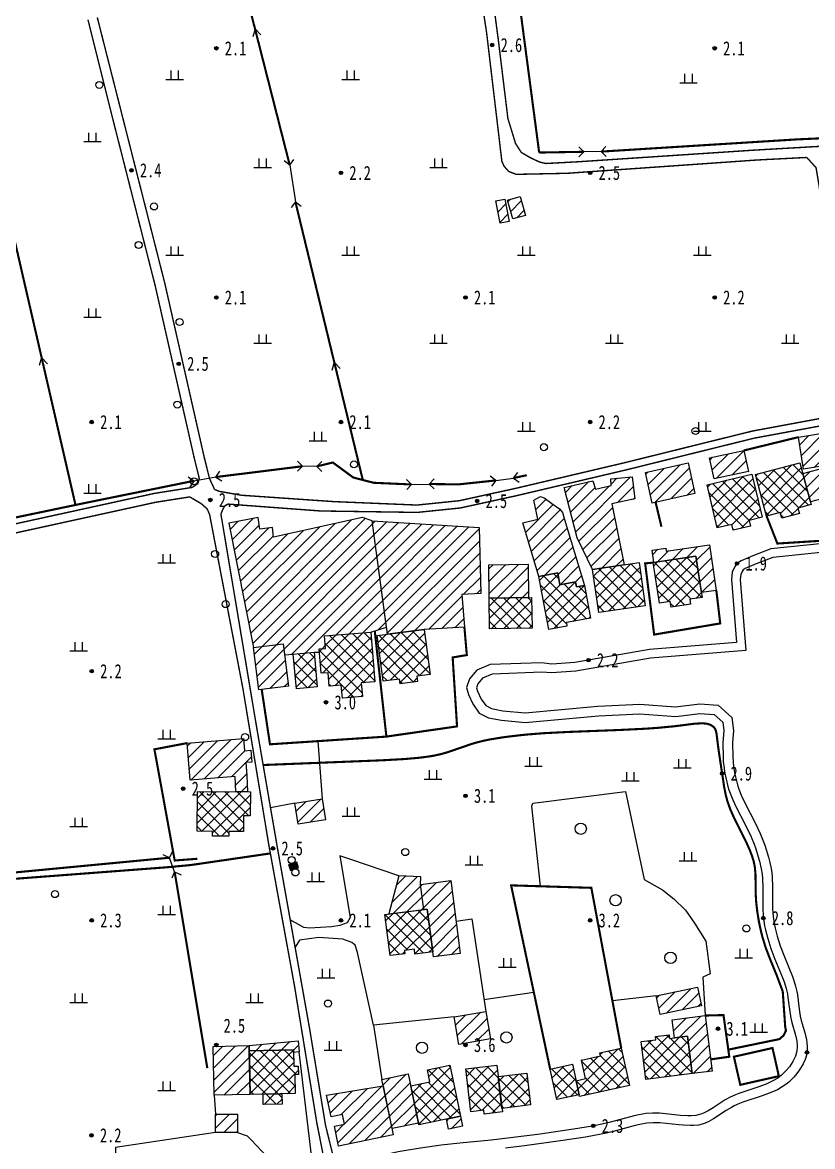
# Model space of a CAD drawing. Header units: metres. Extents: x 494039 to 619385, y 3351420 to 3402703.
# Drawn here: x 589471 to 589695.6, y 3392576.8 to 3392896.5 of the extents above; entities that cross this region are included whole.
import ezdxf
from ezdxf.enums import TextEntityAlignment as Align

# ---------------------------------------------------------------- set-up
doc = ezdxf.new("R2010")
doc.units = ezdxf.units.M
for name, pattern in [('2180', [0]), ('2430', [0]), ('2450', [0]), ('4410a', [0]), ('4430', [0]), ('8521', [0]), ('8522', [0]), ('9610', [0])]:
    doc.linetypes.add(name, pattern=pattern)
for name, color, linetype in [('210100', 130, 'Continuous'), ('220200', 130, 'Continuous'), ('220900', 130, '2180'), ('261301', 141, 'Continuous'), ('310300', 8, 'Continuous'), ('310500', 8, 'Continuous'), ('380201', 8, '2430'), ('380202', 8, '2450'), ('420500', 8, 'Continuous'), ('440200', 8, '4410a'), ('440300', 8, '4430'), ('510301', 8, 'Continuous'), ('510402', 8, 'Continuous'), ('720100', 8, 'Continuous'), ('760201', 8, '8521'), ('760202', 8, '8522'), ('810100', 8, '9610'), ('810302', 8, 'Continuous'), ('810501', 8, 'Continuous')]:
    doc.layers.add(name, color=color, linetype=linetype)
pattern_1 = [(45, (0, 0), (-1.767766953, 1.767766953), []), (135, (0, 0), (-1.767766953, -1.767766953), [])]
pattern_2 = [(45, (0, 0), (-1.767766953, 1.767766953), [])]

# ---------------------------------------------------------------- blocks, each defined once
blk = doc.blocks.new('gc170')
at = {"linetype": 'Continuous'}
blk.add_circle((0, 0), 0.5, dxfattribs=at)
blk = doc.blocks.new('gu')
at = {"flags": 128}
for points in [[(3.75, 0), (-3.75, 0)], [(2.71, -0.6), (3.75, 0), (3.75, 0), (2.71, 0.6)]]:
    blk.add_lwpolyline(points, dxfattribs=at)
blk = doc.blocks.new('p_point')
for radius in [0.25, 0.2, 0.15, 0.1, 0.05]:
    blk.add_circle((0, 0), radius)
blk.add_point((0, 0))
blk = doc.blocks.new('vm')
at = {"linetype": 'Continuous'}
for p, q in [((1.25, 0), (-1.25, 0)), ((-0.5, 0), (-0.5, 1.3)), ((0.5, 1.3), (0.5, 0))]:
    blk.add_line(p, q, dxfattribs=at)
blk = doc.blocks.new('v1')
blk.add_circle((0, 0), 0.8)
blk = doc.blocks.new('1-3&1-4')
at = {"layer": '310300', "linetype": 'Continuous'}
h = blk.add_hatch(dxfattribs=at)
h.set_pattern_fill('ANSI31', color=8, scale=20, style=0)
h.set_pattern_definition(pattern_2)
h.paths.add_polyline_path([(589608.1653, 3392846.2021), (589609.4102, 3392839.8818), (589606.8477, 3392839.3771), (589605.6028, 3392845.6974)])
h = blk.add_hatch(dxfattribs=at)
h.set_pattern_fill('ANSI31', color=8, scale=20, style=0)
h.set_pattern_definition(pattern_2)
h.paths.add_polyline_path([(589612.4651, 3392846.9636), (589613.968, 3392841.5818), (589610.3895, 3392840.5825), (589608.8866, 3392845.9643)])
h = blk.add_hatch(dxfattribs=at)
h.set_pattern_fill('ANSI31', color=8, scale=20, style=0)
h.set_pattern_definition(pattern_2)
h.paths.add_polyline_path([(589698.4638, 3392779.6265), (589699.9035, 3392770.5263), (589693.073, 3392769.4457), (589691.6332, 3392778.5459)])
h = blk.add_hatch(dxfattribs=at)
h.set_pattern_fill('ANSI31', color=8, scale=20, style=0)
h.set_pattern_definition(pattern_2)
h.paths.add_polyline_path([(589666.3768, 3392772.6544), (589676.1322, 3392774.7558), (589677.4256, 3392768.7513), (589667.6702, 3392766.6499)])
h = blk.add_hatch(dxfattribs=at)
h.set_pattern_fill('ANSI31', color=8, scale=20, style=0)
h.set_pattern_definition(pattern_2)
h.paths.add_polyline_path([(589660.2555, 3392771.1983), (589662.2076, 3392762.5049), (589650.0577, 3392759.7767), (589648.1056, 3392768.4701)])
h = blk.add_hatch(dxfattribs=at)
h.set_pattern_fill('ANSI31', color=8, scale=20, style=0)
h.set_pattern_definition(pattern_2)
h.paths.add_polyline_path([(589633.0903, 3392740.9249), (589628.6598, 3392749.8803), (589624.9887, 3392764.1963), (589633.153, 3392766.1565), (589633.9065, 3392763.7197), (589638.3675, 3392764.8329), (589638.2789, 3392766.6996), (589644.3182, 3392767.2532), (589645.1023, 3392760.9874), (589638.5886, 3392759.6221), (589642.0602, 3392742.2314)])
h = blk.add_hatch(dxfattribs=at)
h.set_pattern_fill('ANSI31', color=8, scale=20, style=0)
h.set_pattern_definition(pattern_2)
h.paths.add_polyline_path([(589692.8529, 3392768.213), (589698.5488, 3392769.7345), (589700.7049, 3392761.6632), (589695.009, 3392760.1417)])
h = blk.add_hatch(dxfattribs=at)
h.set_pattern_fill('ANSI31', color=8, scale=20, style=0)
h.set_pattern_definition(pattern_2)
h.paths.add_polyline_path([(589613.2743, 3392754.1953), (589617.4973, 3392755.1829), (589616.3803, 3392760.6623), (589618.3204, 3392761.6241), (589619.3183, 3392761.3131), (589621.4599, 3392759.6984), (589623.6411, 3392758.1514), (589624.4861, 3392757.113), (589625.1292, 3392755.1045), (589630.7461, 3392736.3915), (589628.4673, 3392735.9661), (589628.2077, 3392737.3566), (589623.8047, 3392736.5346), (589623.1723, 3392739.9221), (589617.8098, 3392738.921)])
h = blk.add_hatch(dxfattribs=at)
h.set_pattern_fill('ANSI31', color=8, scale=20, style=0)
h.set_pattern_definition(pattern_2)
h.paths.add_polyline_path([(589569.9888, 3392723.0756), (589574.4767, 3392724.4724), (589570.4561, 3392754.7317), (589567.6561, 3392755.6444), (589542.3714, 3392750.104), (589542.1148, 3392752.8722), (589538.4932, 3392752.3777), (589537.9816, 3392755.7257), (589529.6362, 3392754.0776), (589536.7093, 3392718.7021), (589545.1117, 3392719.7559), (589545.503, 3392716.6354), (589547.9251, 3392716.8032), (589553.886, 3392717.3644), (589555.4336, 3392717.4135), (589555.3595, 3392718.3161), (589557.1519, 3392718.4633), (589556.8617, 3392721.9978)])
h = blk.add_hatch(dxfattribs=at)
h.set_pattern_fill('ANSI31', color=8, scale=20, style=0)
h.set_pattern_definition(pattern_2)
h.paths.add_polyline_path([(589574.734, 3392722.5354), (589570.4561, 3392754.7317), (589600.8254, 3392752.8053), (589601.3419, 3392734.0685), (589595.9297, 3392733.7478), (589596.6403, 3392724.4859), (589585.2275, 3392723.8679)])
h = blk.add_hatch(dxfattribs=at)
h.set_pattern_fill('ANSI31', color=8, scale=20, style=0)
h.set_pattern_definition(pattern_2)
h.paths.add_polyline_path([(589650.5311, 3392742.8897), (589649.9983, 3392746.4004), (589653.8801, 3392746.9895), (589654.0154, 3392746.0977), (589666.3028, 3392747.9624), (589668.2741, 3392734.9723), (589664.0591, 3392734.3326), (589662.4852, 3392744.7039)])
h = blk.add_hatch(dxfattribs=at)
h.set_pattern_fill('ANSI31', color=8, scale=20, style=0)
h.set_pattern_definition(pattern_2)
h.paths.add_polyline_path([(589603.7025, 3392732.7533), (589603.5793, 3392742.2447), (589614.7512, 3392742.3896), (589614.8744, 3392732.8983)])
h = blk.add_hatch(dxfattribs=at)
h.set_pattern_fill('ANSI31', color=8, scale=20, style=0)
h.set_pattern_definition(pattern_2)
h.paths.add_polyline_path([(589538.2215, 3392706.6449), (589536.7093, 3392718.7021), (589545.1117, 3392719.7559), (589546.6239, 3392707.6987)])
h = blk.add_hatch(dxfattribs=at)
h.set_pattern_fill('ANSI31', color=8, scale=20, style=0)
h.set_pattern_definition(pattern_2)
h.paths.add_polyline_path([(589533.8388, 3392692.8208), (589534.1157, 3392689.3622), (589535.9078, 3392689.5057), (589536.1785, 3392686.1248), (589534.473, 3392685.9883), (589534.7673, 3392682.3122), (589534.918, 3392677.6652), (589531.62, 3392677.6941), (589531.4764, 3392682.0487), (589518.6911, 3392681.0251), (589517.8492, 3392691.5407)])
h = blk.add_hatch(dxfattribs=at)
h.set_pattern_fill('ANSI31', color=8, scale=20, style=0)
h.set_pattern_definition(pattern_2)
h.paths.add_polyline_path([(589548.469, 3392674.4718), (589556.1803, 3392675.6536), (589557.0951, 3392669.6837), (589549.3839, 3392668.5019)])
h = blk.add_hatch(dxfattribs=at)
h.set_pattern_fill('ANSI31', color=8, scale=20, style=0)
h.set_pattern_definition(pattern_2)
h.paths.add_polyline_path([(589584.1584, 3392651.2998), (589584.2163, 3392653.4619), (589577.993, 3392653.8328), (589575.1931, 3392642.9416), (589585.0726, 3392644.2167)])
h = blk.add_hatch(dxfattribs=at)
h.set_pattern_fill('ANSI31', color=8, scale=20, style=0)
h.set_pattern_definition(pattern_2)
h.paths.add_polyline_path([(589586.0834, 3392644.3472), (589585.0726, 3392644.2167), (589584.1584, 3392651.2998), (589592.7825, 3392652.4129), (589595.4515, 3392631.7341), (589587.8382, 3392630.7514)])
h = blk.add_hatch(dxfattribs=at)
h.set_pattern_fill('ANSI31', color=8, scale=20, style=0)
h.set_pattern_definition(pattern_2)
h.paths.add_polyline_path([(589664.0105, 3392616.8123), (589652.2836, 3392614.376), (589651.1889, 3392619.6453), (589662.9158, 3392622.0816)])
h = blk.add_hatch(dxfattribs=at)
h.set_pattern_fill('ANSI31', color=8, scale=20, style=0)
h.set_pattern_definition(pattern_2)
h.paths.add_polyline_path([(589593.701, 3392613.6699), (589602.7183, 3392615.2348), (589604.0742, 3392607.4213), (589595.0569, 3392605.8565)])
h = blk.add_hatch(dxfattribs=at)
h.set_pattern_fill('ANSI31', color=8, scale=20, style=0)
h.set_pattern_definition(pattern_2)
h.paths.add_polyline_path([(589660.11, 3392608.1754), (589656.3805, 3392607.7056), (589655.7296, 3392612.8743), (589665.1183, 3392614.0567), (589667.1069, 3392598.2676), (589661.4476, 3392597.5548)])
h = blk.add_hatch(dxfattribs=at)
h.set_pattern_fill('ANSI31', color=8, scale=20, style=0)
h.set_pattern_definition(pattern_2)
h.paths.add_polyline_path([(589535.7644, 3392591.6359), (589525.5015, 3392591.3901), (589525.1694, 3392605.2512), (589535.4324, 3392605.4971)])
h = blk.add_hatch(dxfattribs=at)
h.set_pattern_fill('ANSI31', color=8, scale=20, style=0)
h.set_pattern_definition(pattern_2)
h.paths.add_polyline_path([(589535.4677, 3392604.0213), (589535.4324, 3392605.4971), (589549.3513, 3392606.9088), (589549.663, 3392603.7201), (589548.081, 3392603.5426), (589548.0623, 3392604.323)])
h = blk.add_hatch(dxfattribs=at)
h.set_pattern_fill('ANSI31', color=8, scale=20, style=0)
h.set_pattern_definition(pattern_2)
h.paths.add_polyline_path([(589583.5928, 3392583.4689), (589576.0567, 3392581.8987), (589573.1415, 3392595.8903), (589580.6776, 3392597.4605)])
h = blk.add_hatch(dxfattribs=at)
h.set_pattern_fill('ANSI31', color=8, scale=20, style=0)
h.set_pattern_definition(pattern_2)
h.paths.add_polyline_path([(589576.4155, 3392580.1769), (589560.858, 3392576.9354), (589559.6827, 3392582.5762), (589562.549, 3392583.1734), (589561.975, 3392585.9283), (589558.7986, 3392585.2665), (589557.4073, 3392591.3735), (589573.5117, 3392594.1134)])
h = blk.add_hatch(dxfattribs=at)
h.set_pattern_fill('ANSI31', color=8, scale=20, style=0)
h.set_pattern_definition(pattern_2)
h.paths.add_polyline_path([(589525.9092, 3392585.9757), (589532.1278, 3392585.9715), (589532.1243, 3392580.8033), (589525.9058, 3392580.8075)])
h = blk.add_hatch(dxfattribs=at)
h.set_pattern_fill('ANSI31', color=8, scale=20, style=0)
h.set_pattern_definition(pattern_2)
h.paths.add_polyline_path([(589595.5195, 3392585.4282), (589596.1165, 3392582.5629), (589592.1522, 3392581.7369), (589591.5552, 3392584.6022)])
at = {"layer": '310500', "linetype": 'Continuous'}
h = blk.add_hatch(dxfattribs=at)
h.set_pattern_fill('ANSI37', color=8, scale=20, style=0)
h.set_pattern_definition(pattern_1)
h.paths.add_polyline_path([(589695.2227, 3392759.3417), (589691.4859, 3392758.3435), (589691.8953, 3392756.8109), (589686.8894, 3392755.4736), (589686.4421, 3392757.148), (589682.5604, 3392756.111), (589679.4166, 3392767.8796), (589692.041, 3392771.252)])
h = blk.add_hatch(dxfattribs=at)
h.set_pattern_fill('ANSI37', color=8, scale=20, style=0)
h.set_pattern_definition(pattern_1)
h.paths.add_polyline_path([(589677.583, 3392754.8768), (589677.9629, 3392753.2672), (589673.034, 3392752.1039), (589672.6472, 3392753.7428), (589668.5145, 3392752.7674), (589665.6348, 3392764.9682), (589678.3754, 3392767.9753), (589681.2621, 3392755.7452)])
h = blk.add_hatch(dxfattribs=at)
h.set_pattern_fill('ANSI37', color=8, scale=20, style=0)
h.set_pattern_definition(pattern_1)
h.paths.add_polyline_path([(589634.8759, 3392728.6658), (589633.0903, 3392740.9249), (589646.286, 3392742.8469), (589648.0716, 3392730.5878)])
h = blk.add_hatch(dxfattribs=at)
h.set_pattern_fill('ANSI37', color=8, scale=20, style=0)
h.set_pattern_definition(pattern_1)
h.paths.add_polyline_path([(589660.7398, 3392732.4368), (589660.9474, 3392731.0686), (589655.4312, 3392730.2315), (589655.1888, 3392731.8285), (589652.0992, 3392731.3597), (589650.3535, 3392742.8628), (589662.4852, 3392744.7039), (589664.2656, 3392732.9719)])
h = blk.add_hatch(dxfattribs=at)
h.set_pattern_fill('ANSI37', color=8, scale=20, style=0)
h.set_pattern_definition(pattern_1)
h.paths.add_polyline_path([(589625.6239, 3392725.7818), (589625.8017, 3392724.8293), (589620.621, 3392723.8622), (589617.8098, 3392738.921), (589623.1723, 3392739.9221), (589623.8047, 3392736.5346), (589628.2077, 3392737.3566), (589628.4673, 3392735.9661), (589630.7461, 3392736.3915), (589632.4875, 3392727.0631)])
h = blk.add_hatch(dxfattribs=at)
h.set_pattern_fill('ANSI37', color=8, scale=20, style=0)
h.set_pattern_definition(pattern_1)
h.paths.add_polyline_path([(589615.7478, 3392732.9096), (589615.8608, 3392724.2029), (589603.8155, 3392724.0466), (589603.7025, 3392732.7533)])
h = blk.add_hatch(dxfattribs=at)
h.set_pattern_fill('ANSI37', color=8, scale=20, style=0)
h.set_pattern_definition(pattern_1)
h.paths.add_polyline_path([(589569.9888, 3392723.0756), (589571.1461, 3392708.9799), (589567.2962, 3392708.6638), (589567.6185, 3392704.7384), (589561.9347, 3392704.2718), (589561.6313, 3392707.9677), (589558.1822, 3392707.6846), (589557.8655, 3392711.5419), (589555.9287, 3392711.3829), (589555.3595, 3392718.3161), (589557.1519, 3392718.4633), (589556.8617, 3392721.9978)])
h = blk.add_hatch(dxfattribs=at)
h.set_pattern_fill('ANSI37', color=8, scale=20, style=0)
h.set_pattern_definition(pattern_1)
h.paths.add_polyline_path([(589585.2275, 3392723.8679), (589586.8581, 3392711.0267), (589583.1383, 3392710.5543), (589583.3294, 3392709.0489), (589578.3443, 3392708.4159), (589578.1761, 3392709.7406), (589573.4925, 3392709.1459), (589571.839, 3392722.1678)])
h = blk.add_hatch(dxfattribs=at)
h.set_pattern_fill('ANSI37', color=8, scale=20, style=0)
h.set_pattern_definition(pattern_1)
h.paths.add_polyline_path([(589548.8524, 3392706.9538), (589547.9251, 3392716.8032), (589553.886, 3392717.3644), (589554.8132, 3392707.515)])
h = blk.add_hatch(dxfattribs=at)
h.set_pattern_fill('ANSI37', color=8, scale=20, style=0)
h.set_pattern_definition(pattern_1)
h.paths.add_polyline_path([(589535.7746, 3392677.6577), (589535.7147, 3392670.8333), (589533.8374, 3392670.8498), (589533.7982, 3392666.3923), (589529.6939, 3392666.4283), (589529.6817, 3392665.0362), (589525.0286, 3392665.077), (589525.0403, 3392666.4084), (589520.6522, 3392666.4469), (589520.7518, 3392677.7896)])
h = blk.add_hatch(dxfattribs=at)
h.set_pattern_fill('ANSI37', color=8, scale=20, style=0)
h.set_pattern_definition(pattern_1)
h.paths.add_polyline_path([(589587.6522, 3392632.1926), (589582.5868, 3392631.5388), (589582.4075, 3392632.9281), (589579.6175, 3392632.568), (589579.7368, 3392631.6434), (589575.5026, 3392631.0969), (589573.9938, 3392642.7868), (589586.0834, 3392644.3472)])
h = blk.add_hatch(dxfattribs=at)
h.set_pattern_fill('ANSI37', color=8, scale=20, style=0)
h.set_pattern_definition(pattern_1)
h.paths.add_polyline_path([(589651.053, 3392607.1492), (589650.9336, 3392608.0971), (589654.8428, 3392608.5894), (589654.9764, 3392607.5288), (589660.11, 3392608.1754), (589661.4476, 3392597.5548), (589648.2731, 3392595.8955), (589646.9213, 3392606.6288)])
h = blk.add_hatch(dxfattribs=at)
h.set_pattern_fill('ANSI37', color=8, scale=20, style=0)
h.set_pattern_definition(pattern_1)
h.paths.add_polyline_path([(589535.4677, 3392604.0213), (589548.0623, 3392604.323), (589548.1751, 3392599.6146), (589549.4097, 3392599.6441), (589549.4656, 3392597.3128), (589548.387, 3392597.287), (589548.5164, 3392591.8858), (589535.7658, 3392591.5804)])
h = blk.add_hatch(dxfattribs=at)
h.set_pattern_fill('ANSI37', color=8, scale=20, style=0)
h.set_pattern_definition(pattern_1)
h.paths.add_polyline_path([(589629.3606, 3392591.0391), (589628.3727, 3392595.5347), (589631.0486, 3392596.1226), (589629.8937, 3392601.3787), (589635.3799, 3392602.5842), (589635.1935, 3392603.4328), (589641.238, 3392604.761), (589643.5673, 3392594.1608)])
h = blk.add_hatch(dxfattribs=at)
h.set_pattern_fill('ANSI37', color=8, scale=20, style=0)
h.set_pattern_definition(pattern_1)
h.paths.add_polyline_path([(589583.6978, 3392582.965), (589581.3911, 3392594.0357), (589586.8542, 3392595.1739), (589586.1407, 3392598.5987), (589592.4993, 3392599.9236), (589595.5195, 3392585.4282)])
h = blk.add_hatch(dxfattribs=at)
h.set_pattern_fill('ANSI37', color=8, scale=20, style=0)
h.set_pattern_definition(pattern_1)
h.paths.add_polyline_path([(589602.2568, 3392586.0327), (589602.1285, 3392587.1082), (589598.5055, 3392586.676), (589597.0512, 3392598.8685), (589605.8531, 3392599.9184), (589607.4357, 3392586.6505)])
h = blk.add_hatch(dxfattribs=at)
h.set_pattern_fill('ANSI37', color=8, scale=20, style=0)
h.set_pattern_definition(pattern_1)
h.paths.add_polyline_path([(589629.2525, 3392591.5309), (589622.9275, 3392590.141), (589621.0171, 3392598.8352), (589627.3421, 3392600.225)])
h = blk.add_hatch(dxfattribs=at)
h.set_pattern_fill('ANSI37', color=8, scale=20, style=0)
h.set_pattern_definition(pattern_1)
h.paths.add_polyline_path([(589606.2353, 3392596.7137), (589614.3868, 3392597.6861), (589615.4657, 3392588.641), (589607.3142, 3392587.6687)])
h = blk.add_hatch(dxfattribs=at)
h.set_pattern_fill('ANSI37', color=8, scale=20, style=0)
h.set_pattern_definition(pattern_1)
h.paths.add_polyline_path([(589544.7565, 3392591.7957), (589544.8262, 3392588.8863), (589539.4419, 3392588.7573), (589539.3722, 3392591.6667)])
at = {"layer": '210100', "color": 141, "linetype": 'Continuous', "elevation": 0.8, "flags": 128}
for points in [[(589715.6034, 3392745.6341), (589713.6791, 3392745.7892), (589711.1532, 3392746.2928), (589704.3149, 3392746.3553), (589684.3279, 3392744.3497), (589679.6235, 3392742.4747), (589676.4804, 3392741.1514), (589675.8984, 3392740.7714), (589675.6076, 3392740.3571), (589675.2403, 3392739.4793), (589675.0789, 3392738.0272), (589676.6871, 3392717.8646), (589649.5414, 3392715.6784), (589628.326, 3392711.9485), (589621.4071, 3392711.5068), (589618.6628, 3392711.6625)], [(589618.6628, 3392711.6625), (589604.5278, 3392711.134), (589601.8155, 3392710.0406), (589600.493, 3392708.434), (589600.0984, 3392707.2573), (589600.3546, 3392706.2806), (589601.3845, 3392704.0589), (589602.6871, 3392702.184), (589604.352, 3392701.3641), (589607.5688, 3392700.7473), (589613.9268, 3392700.1134), (589634.6051, 3392702.0633), (589646.5383, 3392702.6235), (589656.6519, 3392701.8713), (589663.549, 3392702.687), (589668.7563, 3392702.2937), (589672.6993, 3392698.8347), (589673.1895, 3392695.1452), (589672.8581, 3392691.5647), (589672.9288, 3392687.6218), (589673.1831, 3392684.8007), (589673.5358, 3392682.7021), (589673.7812, 3392681.5816), (589674.2883, 3392679.6839), (589674.585, 3392678.7497), (589675.3462, 3392676.7533), (589676.3392, 3392674.5914), (589679.3757, 3392668.6971), (589680.7353, 3392665.8428), (589682.0444, 3392662.5), (589683.1206, 3392659.0764), (589683.4202, 3392657.9221), (589683.8594, 3392655.8283), (589684.0318, 3392654.6553), (589684.1465, 3392653.4182), (589684.2315, 3392650.6761), (589684.2298, 3392644.4225), (589684.3905, 3392642.1925), (589684.7299, 3392640.0897), (589684.984, 3392638.9306), (589685.5934, 3392636.6284), (589686.457, 3392633.8921), (589687.6134, 3392630.7437), (589689.9276, 3392625.1174), (589690.3135, 3392624.0528), (589690.8109, 3392622.4345), (589691.1508, 3392620.8994), (589691.3121, 3392619.9002), (589691.8059, 3392615.8622), (589692.136, 3392613.8659), (589692.4371, 3392612.6234), (589693.5157, 3392608.8786), (589693.8867, 3392607.1949), (589694.0098, 3392606.4147), (589694.121, 3392605.1186), (589694.1218, 3392604.4755), (589694.0467, 3392603.5844), (589693.8832, 3392602.753), (589693.7066, 3392602.1382), (589693.4896, 3392601.531), (589692.9519, 3392600.3407), (589691.9365, 3392598.6237), (589691.1487, 3392597.5348), (589690.2868, 3392596.5025), (589688.8683, 3392595.0941), (589688.0641, 3392594.4422), (589687.0211, 3392593.7358), (589685.6516, 3392592.972), (589684.085, 3392592.2457), (589681.2904, 3392591.1812), (589675.8503, 3392589.3803), (589674.8456, 3392588.9992), (589673.3678, 3392588.3537), (589672.5556, 3392587.9361), (589671.0521, 3392587.0295), (589667.464, 3392584.6459), (589666.1327, 3392583.891), (589665.1051, 3392583.4258), (589664.2341, 3392583.1343), (589663.216, 3392582.9164), (589661.8154, 3392582.7751), (589660.9216, 3392582.7539), (589658.9247, 3392582.835), (589657.6432, 3392582.9487), (589652.2402, 3392583.5349), (589650.2985, 3392583.5787), (589648.5202, 3392583.4244), (589646.4971, 3392583.0703), (589645.2357, 3392582.7853), (589638.9343, 3392581.1029), (589637.0764, 3392580.6486), (589633.5048, 3392579.9272), (589631.1161, 3392579.5126), (589623.9343, 3392578.4074), (589613.7438, 3392576.9809), (589608.3392, 3392576.3037)]]:
    blk.add_lwpolyline(points, dxfattribs=at)
at = {"layer": '220200', "color": 141, "linetype": 'Continuous', "const_width": 0.6, "flags": 128}
for points in [[(589617.8976, 3392859.4711), (589610.5336, 3392915.2925)], [(589635.486, 3392859.7409), (589691.3171, 3392863.2196), (589763.1181, 3392866.4524), (589829.4436, 3392869.0936), (589857.8572, 3392870.6593)], [(589486.0521, 3392759.2525), (589468.5147, 3392835.5547)], [(589586.6244, 3392765.2057), (589595.0019, 3392765.1089), (589605.5348, 3392766.2219)]]:
    blk.add_lwpolyline(points, dxfattribs=at)
for points, elevation in [([(589546.963, 3392855.922), (589532.6931, 3392911.9626)], 2.2556), ([(589617.8976, 3392859.4711), (589630.606, 3392859.6846)], 2.5183), ([(589567.7451, 3392766.3618), (589548.5836, 3392845.4519)], 2.3558), ([(589525.9832, 3392767.1952), (589550.6048, 3392770.2585)], 2.4404), ([(589554.6537, 3392770.2193), (589559.2276, 3392771.3275), (589565.0263, 3392767.066), (589570.8362, 3392765.5612), (589581.6085, 3392765.083)], 2.4404), ([(589610.5871, 3392766.9049), (589614.4104, 3392767.7244)], 2.4938), ([(589426.3904, 3392746.7731), (589488.8126, 3392759.8299), (589519.8365, 3392766.1334)], 2.4404), ([(589457.6676, 3392653.6866), (589512.7685, 3392658.9361)], 2.5851), ([(589514.2463, 3392654.9232), (589523.5391, 3392599.0833)], 2.6519)]:
    blk.add_lwpolyline(points, dxfattribs=dict(at, elevation=elevation))
at = {"layer": '220900', "color": 141, "linetype": 'Continuous'}
for p, q in [((589630.606, 3392859.6846), (589629.1756, 3392861.0824)), ((589635.486, 3392859.7409), (589636.8838, 3392861.1713)), ((589546.963, 3392855.922), (589545.3491, 3392857.1033)), ((589546.963, 3392855.922), (589548.1443, 3392857.5359)), ((589630.606, 3392859.6846), (589629.2082, 3392858.2542)), ((589635.486, 3392859.7409), (589636.9164, 3392858.3431)), ((589548.5836, 3392845.4519), (589547.4023, 3392843.838)), ((589548.5836, 3392845.4519), (589550.1975, 3392844.2706)), ((589550.6048, 3392770.2585), (589549.2043, 3392771.6863)), ((589554.6537, 3392770.2193), (589556.0815, 3392771.6198)), ((589525.9832, 3392767.1952), (589527.1057, 3392768.8505)), ((589525.9832, 3392767.1952), (589527.6385, 3392766.0727)), ((589550.6048, 3392770.2585), (589549.177, 3392768.858)), ((589554.6537, 3392770.2193), (589556.0542, 3392768.7915)), ((589605.5348, 3392766.2219), (589603.9439, 3392767.4339)), ((589610.5871, 3392766.9049), (589611.7991, 3392768.4958)), ((589519.7175, 3392765.9934), (589518.0622, 3392767.1159)), ((589519.7175, 3392765.9934), (589518.595, 3392764.3381)), ((589581.6085, 3392765.083), (589580.1601, 3392766.4622)), ((589581.6085, 3392765.083), (589580.2293, 3392763.6346)), ((589586.6244, 3392765.2057), (589588.0036, 3392766.6541)), ((589586.6244, 3392765.2057), (589588.0728, 3392763.8265)), ((589605.5348, 3392766.2219), (589604.3228, 3392764.631)), ((589610.5871, 3392766.9049), (589612.178, 3392765.6929)), ((589512.7685, 3392658.9361), (589510.9527, 3392659.7745)), ((589512.7685, 3392658.9361), (589513.6069, 3392660.7519)), ((589514.2463, 3392654.9232), (589513.4079, 3392653.1074)), ((589514.2463, 3392654.9232), (589516.0621, 3392654.0848))]:
    blk.add_line(p, q, dxfattribs=at)
at = {"layer": '220900', "color": 141, "linetype": '2180', "flags": 128}
for points in [[(589635.486, 3392859.7409), (589630.606, 3392859.6846)], [(589514.2463, 3392654.9232), (589512.7685, 3392658.9361)]]:
    blk.add_lwpolyline(points, dxfattribs=at)
for points, elevation in [([(589546.963, 3392855.922), (589548.5836, 3392845.4519)], 2.3291), ([(589525.9832, 3392767.1952), (589519.7175, 3392765.9934)], 2.2957), ([(589554.6537, 3392770.2193), (589550.6048, 3392770.2585)], 2.2957), ([(589581.6085, 3392765.083), (589586.6244, 3392765.2057)], 2.2957), ([(589605.5348, 3392766.2219), (589610.5871, 3392766.9049)], 2.2957)]:
    blk.add_lwpolyline(points, dxfattribs=dict(at, elevation=elevation))
at = {"layer": '310300', "color": 8, "linetype": 'Continuous', "flags": 128}
for points, elevation in [([(589608.1653, 3392846.2021), (589609.4102, 3392839.8818), (589606.8477, 3392839.3771), (589605.6028, 3392845.6974)], 5.0645), ([(589612.4651, 3392846.9636), (589613.968, 3392841.5818), (589610.3895, 3392840.5825), (589608.8866, 3392845.9643)], 4.9977), ([(589698.4638, 3392779.6265), (589699.9035, 3392770.5263), (589693.073, 3392769.4457), (589691.6332, 3392778.5459)], 6.6897), ([(589666.3768, 3392772.6544), (589676.1322, 3392774.7558), (589677.4256, 3392768.7513), (589667.6702, 3392766.6499)], 6.2557), ([(589660.2555, 3392771.1983), (589662.2076, 3392762.5049), (589650.0577, 3392759.7767), (589648.1056, 3392768.4701)], 6.1722), ([(589692.8529, 3392768.213), (589698.5488, 3392769.7345), (589700.7049, 3392761.6632), (589695.009, 3392760.1417)], 6.6897), ([(589650.5311, 3392742.8897), (589649.9983, 3392746.4004), (589653.8801, 3392746.9895), (589654.0154, 3392746.0977), (589666.3028, 3392747.9624), (589668.2741, 3392734.9723), (589664.0591, 3392734.3326), (589662.4852, 3392744.7039)], 6.1722), ([(589603.7025, 3392732.7533), (589603.5793, 3392742.2447), (589614.7512, 3392742.3896), (589614.8744, 3392732.8983)], 6.5328), ([(589538.2215, 3392706.6449), (589536.7093, 3392718.7021), (589545.1117, 3392719.7559), (589546.6239, 3392707.6987)], 7.2959), ([(589533.8388, 3392692.8208), (589534.1157, 3392689.3622), (589535.9078, 3392689.5057), (589536.1785, 3392686.1248), (589534.473, 3392685.9883), (589534.7673, 3392682.3122), (589534.918, 3392677.6652), (589531.62, 3392677.6941), (589531.4764, 3392682.0487), (589518.6911, 3392681.0251), (589517.8492, 3392691.5407)], 5.5196), ([(589584.1584, 3392651.2998), (589584.2163, 3392653.4619), (589577.993, 3392653.8328), (589575.1931, 3392642.9416), (589585.0726, 3392644.2167)], 6.568), ([(589586.0834, 3392644.3472), (589585.0726, 3392644.2167), (589584.1584, 3392651.2998), (589592.7825, 3392652.4129), (589595.4515, 3392631.7341), (589587.8382, 3392630.7514)], 6.568), ([(589664.0105, 3392616.8123), (589652.2836, 3392614.376), (589651.1889, 3392619.6453), (589662.9158, 3392622.0816)], 6.5547), ([(589593.701, 3392613.6699), (589602.7183, 3392615.2348), (589604.0742, 3392607.4213), (589595.0569, 3392605.8565)], 6.5307), ([(589660.11, 3392608.1754), (589656.3805, 3392607.7056), (589655.7296, 3392612.8743), (589665.1183, 3392614.0567), (589667.1069, 3392598.2676), (589661.4476, 3392597.5548)], 6.568), ([(589535.7644, 3392591.6359), (589525.5015, 3392591.3901), (589525.1694, 3392605.2512), (589535.4324, 3392605.4971)], 6.7456), ([(589583.5928, 3392583.4689), (589576.0567, 3392581.8987), (589573.1415, 3392595.8903), (589580.6776, 3392597.4605)], 6.1745), ([(589576.4155, 3392580.1769), (589560.858, 3392576.9354), (589559.6827, 3392582.5762), (589562.549, 3392583.1734), (589561.975, 3392585.9283), (589558.7986, 3392585.2665), (589557.4073, 3392591.3735), (589573.5117, 3392594.1134)], 6.1745), ([(589525.9092, 3392585.9757), (589532.1278, 3392585.9715), (589532.1243, 3392580.8033), (589525.9058, 3392580.8075)], 6.1923)]:
    blk.add_lwpolyline(points, close=True, dxfattribs=dict(at, elevation=elevation))
for points in [[(589633.0903, 3392740.9249), (589628.6598, 3392749.8803), (589624.9887, 3392764.1963), (589633.153, 3392766.1565), (589633.9065, 3392763.7197), (589638.3675, 3392764.8329), (589638.2789, 3392766.6996), (589644.3182, 3392767.2532), (589645.1023, 3392760.9874), (589638.5886, 3392759.6221), (589642.0602, 3392742.2314)], [(589613.2743, 3392754.1953), (589617.4973, 3392755.1829), (589616.3803, 3392760.6623), (589618.3204, 3392761.6241), (589619.3183, 3392761.3131), (589621.4599, 3392759.6984), (589623.6411, 3392758.1514), (589624.4861, 3392757.113), (589625.1292, 3392755.1045), (589630.7461, 3392736.3915), (589628.4673, 3392735.9661), (589628.2077, 3392737.3566), (589623.8047, 3392736.5346), (589623.1723, 3392739.9221), (589617.8098, 3392738.921)], [(589569.9888, 3392723.0756), (589574.4767, 3392724.4724), (589570.4561, 3392754.7317), (589567.6561, 3392755.6444), (589542.3714, 3392750.104), (589542.1148, 3392752.8722), (589538.4932, 3392752.3777), (589537.9816, 3392755.7257), (589529.6362, 3392754.0776), (589536.7093, 3392718.7021), (589545.1117, 3392719.7559), (589545.503, 3392716.6354), (589547.9251, 3392716.8032), (589553.886, 3392717.3644), (589555.4336, 3392717.4135), (589555.3595, 3392718.3161), (589557.1519, 3392718.4633), (589556.8617, 3392721.9978)], [(589574.734, 3392722.5354), (589570.4561, 3392754.7317), (589600.8254, 3392752.8053), (589601.3419, 3392734.0685), (589595.9297, 3392733.7478), (589596.6403, 3392724.4859), (589585.2275, 3392723.8679)], [(589548.469, 3392674.4718), (589556.1803, 3392675.6536), (589557.0951, 3392669.6837), (589549.3839, 3392668.5019)], [(589535.4677, 3392604.0213), (589535.4324, 3392605.4971), (589549.3513, 3392606.9088), (589549.663, 3392603.7201), (589548.081, 3392603.5426), (589548.0623, 3392604.323)], [(589595.5195, 3392585.4282), (589596.1165, 3392582.5629), (589592.1522, 3392581.7369), (589591.5552, 3392584.6022)]]:
    blk.add_lwpolyline(points, close=True, dxfattribs=at)
at = {"layer": '310500', "color": 8, "linetype": 'Continuous', "flags": 128}
for points, elevation in [([(589695.2227, 3392759.3417), (589691.4859, 3392758.3435), (589691.8953, 3392756.8109), (589686.8894, 3392755.4736), (589686.4421, 3392757.148), (589682.5604, 3392756.111), (589679.4166, 3392767.8796), (589692.041, 3392771.252)], 14.1089), ([(589677.583, 3392754.8768), (589677.9629, 3392753.2672), (589673.034, 3392752.1039), (589672.6472, 3392753.7428), (589668.5145, 3392752.7674), (589665.6348, 3392764.9682), (589678.3754, 3392767.9753), (589681.2621, 3392755.7452)], 12.0888), ([(589660.7398, 3392732.4368), (589660.9474, 3392731.0686), (589655.4312, 3392730.2315), (589655.1888, 3392731.8285), (589652.0992, 3392731.3597), (589650.3535, 3392742.8628), (589662.4852, 3392744.7039), (589664.2656, 3392732.9719)], 11.8265), ([(589625.6239, 3392725.7818), (589625.8017, 3392724.8293), (589620.621, 3392723.8622), (589617.8098, 3392738.921), (589623.1723, 3392739.9221), (589623.8047, 3392736.5346), (589628.2077, 3392737.3566), (589628.4673, 3392735.9661), (589630.7461, 3392736.3915), (589632.4875, 3392727.0631)], 11.1555), ([(589569.9888, 3392723.0756), (589571.1461, 3392708.9799), (589567.2962, 3392708.6638), (589567.6185, 3392704.7384), (589561.9347, 3392704.2718), (589561.6313, 3392707.9677), (589558.1822, 3392707.6846), (589557.8655, 3392711.5419), (589555.9287, 3392711.3829), (589555.3595, 3392718.3161), (589557.1519, 3392718.4633), (589556.8617, 3392721.9978)], 14.2287), ([(589585.2275, 3392723.8679), (589586.8581, 3392711.0267), (589583.1383, 3392710.5543), (589583.3294, 3392709.0489), (589578.3443, 3392708.4159), (589578.1761, 3392709.7406), (589573.4925, 3392709.1459), (589571.839, 3392722.1678)], 14.2287), ([(589548.8524, 3392706.9538), (589547.9251, 3392716.8032), (589553.886, 3392717.3644), (589554.8132, 3392707.515)], 10.8228), ([(589535.7746, 3392677.6577), (589535.7147, 3392670.8333), (589533.8374, 3392670.8498), (589533.7982, 3392666.3923), (589529.6939, 3392666.4283), (589529.6817, 3392665.0362), (589525.0286, 3392665.077), (589525.0403, 3392666.4084), (589520.6522, 3392666.4469), (589520.7518, 3392677.7896)], 11.0332), ([(589587.6522, 3392632.1926), (589582.5868, 3392631.5388), (589582.4075, 3392632.9281), (589579.6175, 3392632.568), (589579.7368, 3392631.6434), (589575.5026, 3392631.0969), (589573.9938, 3392642.7868), (589586.0834, 3392644.3472)], 13.9293), ([(589651.053, 3392607.1492), (589650.9336, 3392608.0971), (589654.8428, 3392608.5894), (589654.9764, 3392607.5288), (589660.11, 3392608.1754), (589661.4476, 3392597.5548), (589648.2731, 3392595.8955), (589646.9213, 3392606.6288)], 14.4789), ([(589535.4677, 3392604.0213), (589548.0623, 3392604.323), (589548.1751, 3392599.6146), (589549.4097, 3392599.6441), (589549.4656, 3392597.3128), (589548.387, 3392597.287), (589548.5164, 3392591.8858), (589535.7658, 3392591.5804)], 13.424), ([(589629.2525, 3392591.5309), (589622.9275, 3392590.141), (589621.0171, 3392598.8352), (589627.3421, 3392600.225)], 10.3027), ([(589606.2353, 3392596.7137), (589614.3868, 3392597.6861), (589615.4657, 3392588.641), (589607.3142, 3392587.6687)], 10.5766), ([(589544.7565, 3392591.7957), (589544.8262, 3392588.8863), (589539.4419, 3392588.7573), (589539.3722, 3392591.6667)], 12.3154)]:
    blk.add_lwpolyline(points, close=True, dxfattribs=dict(at, elevation=elevation))
for points in [[(589634.8759, 3392728.6658), (589633.0903, 3392740.9249), (589646.286, 3392742.8469), (589648.0716, 3392730.5878)], [(589615.7478, 3392732.9096), (589615.8608, 3392724.2029), (589603.8155, 3392724.0466), (589603.7025, 3392732.7533)], [(589629.3606, 3392591.0391), (589628.3727, 3392595.5347), (589631.0486, 3392596.1226), (589629.8937, 3392601.3787), (589635.3799, 3392602.5842), (589635.1935, 3392603.4328), (589641.238, 3392604.761), (589643.5673, 3392594.1608)], [(589583.6978, 3392582.965), (589581.3911, 3392594.0357), (589586.8542, 3392595.1739), (589586.1407, 3392598.5987), (589592.4993, 3392599.9236), (589595.5195, 3392585.4282)], [(589602.2568, 3392586.0327), (589602.1285, 3392587.1082), (589598.5055, 3392586.676), (589597.0512, 3392598.8685), (589605.8531, 3392599.9184), (589607.4357, 3392586.6505)]]:
    blk.add_lwpolyline(points, close=True, dxfattribs=at)
at = {"layer": '380201', "color": 8, "linetype": '2430', "const_width": 0.6, "flags": 128}
for points in [[(589691.6332, 3392778.5459), (589676.1322, 3392774.7558)], [(589682.5604, 3392756.111), (589685.626, 3392748.285), (589701.3276, 3392749.2734), (589701.1593, 3392754.5756), (589703.5563, 3392754.7841)], [(589539.0079, 3392706.7436), (589541.355, 3392691.188), (589574.4585, 3392693.3834), (589571.1492, 3392723.4368)], [(589517.8492, 3392691.5407), (589508.4957, 3392689.7645), (589514.2687, 3392658.1498), (589520.7315, 3392658.6409)], [(589641.238, 3392604.761), (589632.7333, 3392650.3741), (589609.9213, 3392651.0758), (589621.0171, 3392598.8352)]]:
    blk.add_lwpolyline(points, dxfattribs=at)
for points, elevation in [([(589651.0183, 3392759.9924), (589652.6703, 3392753.0473)], 5.6336), ([(589650.3535, 3392742.8628), (589648.028, 3392742.6423), (589650.5896, 3392722.3912), (589669.3802, 3392725.5653), (589668.2741, 3392734.9723)], 5.9675), ([(589574.4585, 3392693.3834), (589594.5465, 3392696.2867), (589593.2995, 3392715.8935), (589597.3232, 3392716.5674), (589596.6403, 3392724.4859)], 5.6336), ([(589666.6874, 3392601.5987), (589671.9562, 3392602.3394), (589670.3153, 3392614.1877), (589665.1183, 3392614.0567)], 5.8106)]:
    blk.add_lwpolyline(points, dxfattribs=dict(at, elevation=elevation))
at = {"layer": '380201', "color": 8, "linetype": '2430', "const_width": 0.6, "elevation": 5.8106, "flags": 128}
blk.add_lwpolyline([(589684.248, 3392604.8208), (589673.2729, 3392602.3414), (589675.0793, 3392594.3455), (589686.0544, 3392596.8249)], close=True, dxfattribs=at)
at = {"layer": '380202', "color": 8, "linetype": '2450', "flags": 128}
blk.add_lwpolyline([(589532.1243, 3392580.8033), (589534.8858, 3392579.8557), (589536.129, 3392578.6106), (589540.3299, 3392574.0803), (589553.1847, 3392574.2458), (589549.663, 3392603.7201)], dxfattribs=at)
at = {"layer": '380202', "color": 8, "linetype": '2450', "elevation": 5.6962, "flags": 128}
blk.add_lwpolyline([(589525.5015, 3392591.3901), (589525.9092, 3392585.9757)], dxfattribs=at)
at = {"layer": '420500', "color": 8, "linetype": 'Continuous', "const_width": 0.4, "flags": 128}
for points in [[(589595.7744, 3392938.7171), (589598.0439, 3392932.4965), (589601.0288, 3392923.7606), (589603.0438, 3392915.8578), (589606.2948, 3392891.4006), (589609.0114, 3392869.1279), (589611.1915, 3392862.0299), (589612.8208, 3392859.5064), (589615.3707, 3392858.0122), (589618.0603, 3392856.7516), (589619.8022, 3392856.3565), (589628.9135, 3392856.846), (589679.178, 3392860.1683), (589729.6671, 3392863.077), (589820.2572, 3392866.8451), (589883.7984, 3392869.8012), (589886.071, 3392869.7404), (589886.1959, 3392860.8293), (589885.7427, 3392806.9194), (589886.5334, 3392768.6825), (589886.2866, 3392749.3986)], [(589679.9318, 3392857.3582), (589625.7928, 3392853.5682), (589611.379, 3392853.2736), (589609.2388, 3392854.0885), (589607.9303, 3392855.5802), (589607.2901, 3392856.972), (589602.9522, 3392893.5492), (589599.8793, 3392913.6647), (589598.9646, 3392918.5645), (589595.7661, 3392929.0125), (589594.4516, 3392931.2383), (589592.5512, 3392932.2106)], [(589489.5931, 3392897.2642), (589496.5094, 3392869.6108), (589508.7048, 3392821.6439), (589519.8755, 3392772.3413), (589521.2504, 3392766.8129), (589520.8727, 3392765.3373)], [(589525.5925, 3392763.6695), (589524.1549, 3392766.803), (589522.6157, 3392772.9923), (589511.4433, 3392822.3021), (589492.2465, 3392897.8946)], [(589693.9979, 3392858.0811), (589679.9318, 3392857.3582)], [(589707.2217, 3392781.4555), (589708.2503, 3392782.5784), (589708.3189, 3392783.6284), (589703.4996, 3392813.4362), (589696.6344, 3392855.154), (589693.9979, 3392858.0811)], [(589525.5925, 3392763.6695), (589526.9382, 3392763.13), (589533.1931, 3392762.0185), (589559.5103, 3392760.2067), (589583.1666, 3392759.2249), (589595.1542, 3392760.4582), (589610.9908, 3392763.925), (589642.0312, 3392771.2278), (589678.5757, 3392780.2806), (589698.3992, 3392783.9547), (589702.8145, 3392783.4317), (589707.2217, 3392781.4555)], [(589706.3695, 3392779.5548), (589702.253, 3392781.4006), (589698.468, 3392781.849), (589679.0163, 3392778.2438), (589642.5201, 3392769.203), (589611.452, 3392761.8937), (589595.4845, 3392758.3983), (589583.2304, 3392757.1375), (589555.7717, 3392757.5441)], [(589520.8727, 3392765.3373), (589519.2247, 3392764.2455), (589508.4613, 3392762.5372), (589461.7672, 3392752.3078), (589369.5289, 3392733.8566)], [(589370.0279, 3392731.3623), (589462.2889, 3392749.8181), (589508.9333, 3392760.0366), (589518.5367, 3392761.5457), (589521.7927, 3392759.6451), (589523.5018, 3392758.127)], [(589523.5018, 3392758.127), (589524.2, 3392756.4737), (589533.6739, 3392706.9446), (589541.0567, 3392662.3921), (589548.3425, 3392622.3689), (589554.685, 3392583.4818), (589557.8852, 3392567.3064), (589556.3909, 3392549.893), (589555.3273, 3392547.2437), (589553.8508, 3392546.1681), (589552.3897, 3392545.3259), (589536.9845, 3392547.4105)], [(589536.5731, 3392544.8218), (589553.2903, 3392541.8924), (589557.9727, 3392541.8216), (589560.2243, 3392542.5654), (589560.7367, 3392543.2351), (589561.0686, 3392544.0103), (589560.9643, 3392545.2827), (589560.3862, 3392547.1952), (589559.9523, 3392550.5983), (589559.6686, 3392553.4292), (589559.9267, 3392565.2712), (589560.6222, 3392568.7413), (589557.1389, 3392582.8916), (589552.6156, 3392610.3651), (589543.5364, 3392661.3425), (589537.4166, 3392696.9054), (589527.4014, 3392756.6769), (589528.014, 3392758.1371), (589528.5418, 3392759.0403), (589529.4156, 3392759.499), (589555.7717, 3392757.5441)]]:
    blk.add_lwpolyline(points, dxfattribs=at)
at = {"layer": '440200', "color": 8, "linetype": '4410a', "const_width": 0.6, "flags": 128}
blk.add_lwpolyline([(589354.8921, 3392644.1503), (589403.9459, 3392648.0206), (589512.1548, 3392656.2301), (589518.8634, 3392656.8578), (589541.4625, 3392660.163)], dxfattribs=at)
at = {"layer": '440300', "color": 8, "linetype": '4430', "const_width": 0.6, "flags": 128}
blk.add_lwpolyline([(589671.677, 3392604.3557), (589686.2178, 3392607.3572), (589687.4107, 3392608.4041), (589688.0621, 3392609.7674), (589687.8554, 3392610.9055), (589687.1596, 3392620.9037), (589685.3778, 3392625.6497), (589683.2778, 3392630.8122), (589682.2509, 3392633.5377), (589681.3056, 3392636.6516), (589680.9646, 3392638.0156), (589680.3809, 3392640.7704), (589679.9218, 3392643.5532), (589679.6028, 3392646.3595), (589679.4894, 3392648.2323), (589679.4033, 3392654.2599), (589679.2293, 3392656.1678), (589679.0444, 3392657.2265), (589678.8678, 3392657.9721), (589678.4213, 3392659.442), (589677.7284, 3392661.2491), (589676.7629, 3392663.3882), (589673.2279, 3392670.4681), (589672.2711, 3392672.6292), (589671.4227, 3392674.9941), (589670.9645, 3392676.7348), (589670.4883, 3392679.148), (589668.9404, 3392689.3796), (589668.3091, 3392694.3374), (589668.1263, 3392695.1058), (589667.8797, 3392695.638), (589667.6461, 3392695.953), (589667.2402, 3392696.3303), (589666.6575, 3392696.6904), (589666.2912, 3392696.8462), (589665.5827, 3392697.0386), (589664.621, 3392697.1448), (589663.9335, 3392697.154), (589661.9626, 3392697.0333), (589656.4551, 3392696.3315), (589651.7278, 3392695.8801), (589648.1383, 3392695.6252), (589640.6126, 3392695.2575), (589626.1876, 3392694.7052), (589619.2881, 3392694.3544), (589614.581, 3392693.9847), (589612.1111, 3392693.7347), (589607.5386, 3392693.1648), (589604.0473, 3392692.5969), (589602.6616, 3392692.3225), (589600.2588, 3392691.7479), (589598.5253, 3392691.2313), (589591.8277, 3392688.9297), (589590.0374, 3392688.4169), (589587.9804, 3392687.9656), (589586.5959, 3392687.7292), (589583.8046, 3392687.3663), (589579.582, 3392686.9974), (589573.2086, 3392686.6398), (589539.4138, 3392685.2994)], dxfattribs=at)
at = {"layer": '510402', "color": 8, "linetype": 'Continuous'}
for p, q in [((589548.9611, 3392657.674), (589546.6658, 3392656.9728)), ((589546.6658, 3392656.9728), (589547.1626, 3392655.3467)), ((589547.1626, 3392655.3467), (589549.4579, 3392656.0479)), ((589549.4579, 3392656.0479), (589548.9611, 3392657.674))]:
    blk.add_line(p, q, dxfattribs=at)
at = {"layer": '510402', "color": 8, "linetype": 'Continuous', "const_width": 2.4, "flags": 128}
blk.add_lwpolyline([(589548.354, 3392655.554), (589547.7697, 3392657.4667)], dxfattribs=at)
at = {"layer": '760201', "color": 8, "linetype": '8521', "flags": 128}
blk.add_lwpolyline([(589618.5604, 3392714.3997), (589603.9473, 3392713.8533), (589600.1442, 3392712.3202), (589598.0567, 3392709.7844), (589597.2416, 3392707.353), (589597.7669, 3392705.3499), (589598.9994, 3392702.6912), (589600.8416, 3392700.0396), (589603.4732, 3392698.7435), (589607.1743, 3392698.0339), (589613.9194, 3392697.3614), (589634.798, 3392699.3302), (589646.5008, 3392699.8796), (589656.7118, 3392699.1201), (589663.6073, 3392699.9356), (589667.6377, 3392699.6313), (589670.1195, 3392697.4541), (589670.4336, 3392695.0903), (589670.1145, 3392691.6431), (589670.1849, 3392687.5188), (589670.2607, 3392686.3086), (589670.4643, 3392684.3673), (589670.6202, 3392683.3281), (589671.0254, 3392681.2635), (589671.5471, 3392679.2264), (589671.8536, 3392678.2228), (589672.7495, 3392675.8339), (589673.7513, 3392673.658), (589676.6869, 3392667.9607), (589678.1685, 3392664.8586), (589679.0228, 3392662.749), (589679.4882, 3392661.4636), (589679.9192, 3392660.1668), (589680.554, 3392657.9843), (589681.0579, 3392655.7778), (589681.3041, 3392654.218), (589681.421, 3392652.9833), (589681.5087, 3392650.2461), (589681.5051, 3392644.0025), (589681.6622, 3392641.7757), (589682.0128, 3392639.5921), (589682.2769, 3392638.3886), (589682.9103, 3392635.9983), (589683.807, 3392633.1571), (589684.917, 3392630.1198), (589687.282, 3392624.3648), (589687.6605, 3392623.3194), (589688.1482, 3392621.7301), (589688.4825, 3392620.2183), (589688.6414, 3392619.2326), (589689.128, 3392615.2496), (589689.4542, 3392613.2812), (589689.7535, 3392612.0506), (589690.7922, 3392608.4323), (589691.1198, 3392606.8497), (589691.2517, 3392605.5827), (589691.2572, 3392604.9538), (589691.1998, 3392604.2272), (589691.0702, 3392603.5306), (589690.7532, 3392602.506), (589690.054, 3392601.0211), (589689.0351, 3392599.4622), (589688.0782, 3392598.3058), (589686.738, 3392597.0149), (589685.7382, 3392596.2609), (589684.5485, 3392595.5389), (589682.4156, 3392594.5301), (589680.0692, 3392593.6542), (589674.7144, 3392591.8902), (589673.6976, 3392591.5044), (589672.203, 3392590.848), (589670.7552, 3392590.0566), (589667.3459, 3392587.7938), (589665.9432, 3392586.9279), (589664.8237, 3392586.356), (589663.8324, 3392585.9739), (589662.4334, 3392585.6606), (589660.9987, 3392585.5423), (589660.1854, 3392585.5372), (589658.0401, 3392585.6616), (589652.1542, 3392586.2956), (589650.0995, 3392586.34), (589648.2791, 3392586.1779), (589646.2078, 3392585.8124), (589644.9162, 3392585.5199), (589638.204, 3392583.7364), (589636.5774, 3392583.3445), (589633.0249, 3392582.6296), (589627.6749, 3392581.7423), (589618.1426, 3392580.35), (589609.7894, 3392579.2355), (589604.2371, 3392578.6297), (589595.3179, 3392577.7902), (589590.0485, 3392577.1835), (589584.1212, 3392576.3496), (589579.4804, 3392575.5921), (589577.7995, 3392575.2799), (589574.8735, 3392574.651), (589573.6286, 3392574.334), (589571.8682, 3392573.8087), (589570.9697, 3392573.4946), (589569.4304, 3392572.8604), (589568.167, 3392572.215), (589567.1732, 3392571.5876), (589566.6311, 3392571.1804), (589565.8132, 3392570.4495), (589565.0029, 3392569.5716), (589564.2166, 3392568.5476), (589563.3108, 3392567.0833), (589562.6542, 3392565.7523), (589562.0559, 3392564.2702), (589561.4557, 3392562.3949), (589560.9926, 3392560.461), (589560.6613, 3392558.5002), (589560.4662, 3392556.5202), (589560.4328, 3392554.5039), (589560.5523, 3392552.7203), (589560.8136, 3392550.957), (589561.165, 3392549.4786), (589561.5351, 3392548.3521), (589562.178, 3392546.797), (589562.6593, 3392545.7788), (589565.2171, 3392540.7403)], dxfattribs=at)
at = {"layer": '760202', "color": 8, "linetype": '8522', "flags": 128}
blk.add_lwpolyline([(589717.1383, 3392746.7214), (589714.5573, 3392748.1673), (589711.4117, 3392748.7945), (589704.2033, 3392748.8603), (589683.7263, 3392746.8054), (589678.674, 3392744.7917), (589675.3007, 3392743.3715), (589674.1259, 3392742.6045), (589673.4024, 3392741.5737), (589672.7915, 3392740.1137), (589672.5639, 3392738.0663), (589673.9922, 3392720.1596), (589649.2234, 3392718.1648), (589628.0286, 3392714.4385), (589621.4886, 3392714.0211), (589618.5604, 3392714.3997)], dxfattribs=at)
at = {"layer": '810100', "color": 8, "linetype": '9610', "flags": 128}
for points in [[(589554.9355, 3392692.0887), (589556.1803, 3392675.6536)], [(589577.993, 3392653.8328), (589564.3087, 3392658.4041), (589561.1849, 3392659.5001), (589564.2015, 3392641.9293), (589563.3337, 3392640.4374), (589561.247, 3392639.6576), (589558.8304, 3392639.2528), (589552.6201, 3392638.8845), (589550.9493, 3392639.1341), (589547.1168, 3392641.2394)], [(589593.701, 3392613.6699), (589570.8344, 3392611.3504), (589566.2284, 3392632.0234), (589565.5893, 3392634.0315), (589564.5851, 3392634.8), (589562.0482, 3392635.7367), (589555.2627, 3392636.2496), (589549.7346, 3392635.4812), (589548.494, 3392633.5071)], [(589525.9058, 3392580.8075), (589497.4219, 3392576.5115), (589497.4072, 3392572.6084)]]:
    blk.add_lwpolyline(points, dxfattribs=at)
for points, elevation in [([(589618.2671, 3392650.8191), (589615.7732, 3392673.5616), (589616.1126, 3392674.4532), (589642.4063, 3392677.7987), (589647.7244, 3392652.7099), (589652.9483, 3392649.8387), (589656.1519, 3392647.24), (589659.5243, 3392643.9976), (589662.0948, 3392640.3156), (589665.2737, 3392635.1881), (589666.5638, 3392625.8963), (589664.3958, 3392624.9834), (589665.1183, 3392614.0567)], 3.8717), ([(589548.469, 3392674.4718), (589541.5029, 3392673.1592)], 3.3597), ([(589594.2745, 3392640.8533), (589598.7352, 3392641.5576), (589602.7183, 3392615.2348)], 4.544), ([(589602.2023, 3392618.6449), (589616.3777, 3392620.678)], 4.4438), ([(589651.1889, 3392619.6453), (589638.7266, 3392618.2304)], 4.9113), ([(589570.8344, 3392611.3504), (589573.1415, 3392595.8903)], 3.4421)]:
    blk.add_lwpolyline(points, dxfattribs=dict(at, elevation=elevation))
at = {"layer": '261301', "color": 141, "linetype": 'Continuous', "xscale": 2, "yscale": 2}
for p, rotation in [((589538.9504, 3392887.389, 2.4248), 104.2840482917611), ((589478.0945, 3392793.8748, 2.4248), 102.943327051155), ((589561.4046, 3392792.5324, 2.4248), 103.6194172494094)]:
    blk.add_blockref('gu', p, dxfattribs=dict(at, rotation=rotation))
at = {"layer": '510301', "color": 8, "linetype": 'Continuous', "xscale": 2, "yscale": 2}
for p in [(589492.828, 3392878.6941, 3.1252), (589508.4, 3392844.1421, 3.2054), (589504.0257, 3392833.1754, 3.2321), (589515.645, 3392811.2638, 3.2321), (589515.0052, 3392787.7897, 3.2855), (589662.3486, 3392780.3032, 3.606), (589619.2587, 3392775.6933, 3.4725), (589565.2502, 3392770.7835, 3.3122), (589519.7175, 3392765.9934, 3.2588), (589525.7613, 3392745.3126, 3.5014), (589528.7597, 3392731.0571, 3.6083), (589534.2844, 3392693.2341, 3.4747), (589579.8123, 3392660.5244, 3.8442), (589480.2066, 3392648.5859, 3.4874), (589676.8277, 3392638.8165, 4.0245), (589557.8478, 3392617.4625, 3.891)]:
    blk.add_blockref('gc170', p, dxfattribs=at)
at = {"layer": '510402', "color": 8, "linetype": 'Continuous', "xscale": 2, "yscale": 2}
for p in [(589547.5213, 3392658.2798), (589548.6024, 3392654.7409)]:
    blk.add_blockref('gc170', p, dxfattribs=at)
at = {"layer": '720100', "color": 8, "linetype": 'Continuous', "xscale": 2, "yscale": 2, "zscale": 2}
for p in [(589526.1014, 3392889.1162, 2.1), (589604.5383, 3392890.045, 2.6246), (589667.811, 3392889.1165, 2.1261), (589501.9745, 3392854.4232, 2.4447), (589561.5287, 3392853.6889, 2.1965), (589632.3835, 3392853.689, 2.5079), (589526.1013, 3392818.2614, 2.0502), (589596.956, 3392818.2615, 2.1), (589667.8108, 3392818.2617, 2.1504), (589515.4153, 3392799.405, 2.534), (589490.6738, 3392782.8339, 2.1422), (589561.5286, 3392782.8341, 2.1), (589632.3834, 3392782.8342, 2.2196), (589524.4093, 3392760.6813, 2.5479), (589600.2653, 3392760.3903, 2.4667), (589674.1259, 3392742.6045, 1.9063), (589631.9307, 3392715.1246, 2.2422), (589490.6736, 3392711.9792, 2.1781), (589557.297, 3392703.1345, 3.0098), (589669.915, 3392682.8685, 2.9037), (589516.6834, 3392678.59, 2.5341), (589596.9558, 3392676.552, 3.051), (589542.2157, 3392661.5949, 2.5063), (589490.6735, 3392641.1244, 2.2662), (589561.5283, 3392641.1245, 2.0958), (589632.3831, 3392641.1247, 3.1626), (589681.6622, 3392641.7757, 2.8073), (589668.7307, 3392610.3098, 3.0507), (589526.1008, 3392605.697, 2.4896), (589596.9556, 3392605.6972, 3.6221), (589694.0467, 3392603.5844, 1.1), (589633.2854, 3392582.6792, 2.3415), (589490.5999, 3392580.0018, 2.1532)]:
    blk.add_blockref('p_point', p, dxfattribs=at)
at = {"layer": '810302', "color": 8, "linetype": 'Continuous', "xscale": 2, "yscale": 2}
for p in [(589514.272, 3392880.164), (589564.272, 3392880.164), (589660.3575, 3392879.224), (589490.8808, 3392862.524), (589539.272, 3392855.164), (589589.272, 3392855.164), (589514.272, 3392830.164), (589564.272, 3392830.164), (589614.272, 3392830.164), (589664.272, 3392830.164), (589490.8808, 3392812.524), (589539.272, 3392805.164), (589589.272, 3392805.164), (589639.272, 3392805.164), (589689.272, 3392805.164), (589554.996, 3392777.4181), (589614.272, 3392780.164), (589664.272, 3392780.164), (589490.8808, 3392762.524), (589511.949, 3392742.6802), (589486.949, 3392717.6802), (589511.949, 3392692.6802), (589616.2849, 3392684.9024, 2.9412), (589658.6182, 3392684.3733, 2.9412), (589587.7099, 3392681.1983, 2.9412), (589643.8015, 3392680.6691, 2.9412), (589564.4265, 3392670.6149, 2.9412), (589486.949, 3392667.6802), (589599.3515, 3392656.8566, 2.9412), (589660.2057, 3392657.9149, 2.9412), (589554.3724, 3392652.0941, 2.9412), (589511.949, 3392642.6802), (589676.0807, 3392630.3983, 2.9412), (589608.8765, 3392627.7524, 2.9412), (589557.2713, 3392624.714, 2.9412), (589486.949, 3392617.6802), (589536.949, 3392617.6802), (589680.314, 3392609.2316, 2.9412), (589559.3024, 3392604.1418, 2.9412), (589511.949, 3392592.6802)]:
    blk.add_blockref('vm', p, dxfattribs=at)
at = {"layer": '810501', "color": 8, "linetype": 'Continuous', "xscale": 2, "yscale": 2}
for p in [(589629.7118, 3392667.1832, 3.6859), (589639.6292, 3392646.8536, 3.6859), (589655.2395, 3392630.4645, 3.6859), (589608.5884, 3392607.8261, 3.6859), (589584.5919, 3392604.8919, 3.6859)]:
    blk.add_blockref('v1', p, dxfattribs=at)
at = {"layer": '720100', "color": 8, "width": 0.75}
for s, p in [('2.6', (589606.9383, 3392890.045, 2.6246)), ('2.1', (589528.5014, 3392889.1162, 2.1)), ('2.1', (589670.211, 3392889.1165, 2.1261)), ('2.4', (589504.3745, 3392854.4232, 2.4447)), ('2.2', (589563.9287, 3392853.6889, 2.1965)), ('2.5', (589634.7835, 3392853.689, 2.5079)), ('2.1', (589528.5013, 3392818.2614, 2.0502)), ('2.1', (589599.356, 3392818.2615, 2.1)), ('2.2', (589670.2108, 3392818.2617, 2.1504)), ('2.5', (589517.8153, 3392799.405, 2.534)), ('2.1', (589493.0738, 3392782.8339, 2.1422)), ('2.1', (589563.9286, 3392782.8341, 2.1)), ('2.2', (589634.7834, 3392782.8342, 2.2196)), ('2.5', (589526.8093, 3392760.6813, 2.5479)), ('2.5', (589602.6653, 3392760.3903, 2.4667)), ('1.9', (589676.5259, 3392742.6045, 1.9063)), ('2.2', (589634.3307, 3392715.1246, 2.2422)), ('2.2', (589493.0736, 3392711.9792, 2.1781)), ('3.0', (589559.697, 3392703.1345, 3.0098)), ('2.9', (589672.315, 3392682.8685, 2.9037)), ('2.5', (589519.0834, 3392678.59, 2.5341)), ('3.1', (589599.3558, 3392676.552, 3.051)), ('2.5', (589544.6157, 3392661.5949, 2.5063)), ('2.3', (589493.0735, 3392641.1244, 2.2662)), ('2.1', (589563.9283, 3392641.1245, 2.0958)), ('3.2', (589634.7831, 3392641.1247, 3.1626)), ('2.8', (589684.0622, 3392641.7757, 2.8073)), ('2.5', (589528.1657, 3392611.1769, 2.4896)), ('3.1', (589671.1307, 3392610.3098, 3.0507)), ('3.6', (589599.3556, 3392605.6972, 3.6221)), ('2.2', (589492.9999, 3392580.0018, 2.1532)), ('2.3', (589635.6854, 3392582.6792, 2.3415))]:
    blk.add_text(s, height=4, dxfattribs=at).set_placement(p, align=Align.MIDDLE_LEFT)

msp = doc.modelspace()

# ---------------------------------------------------------------- block references
msp.add_blockref('1-3&1-4', (0, 0))

doc.saveas('drawing.dxf')
